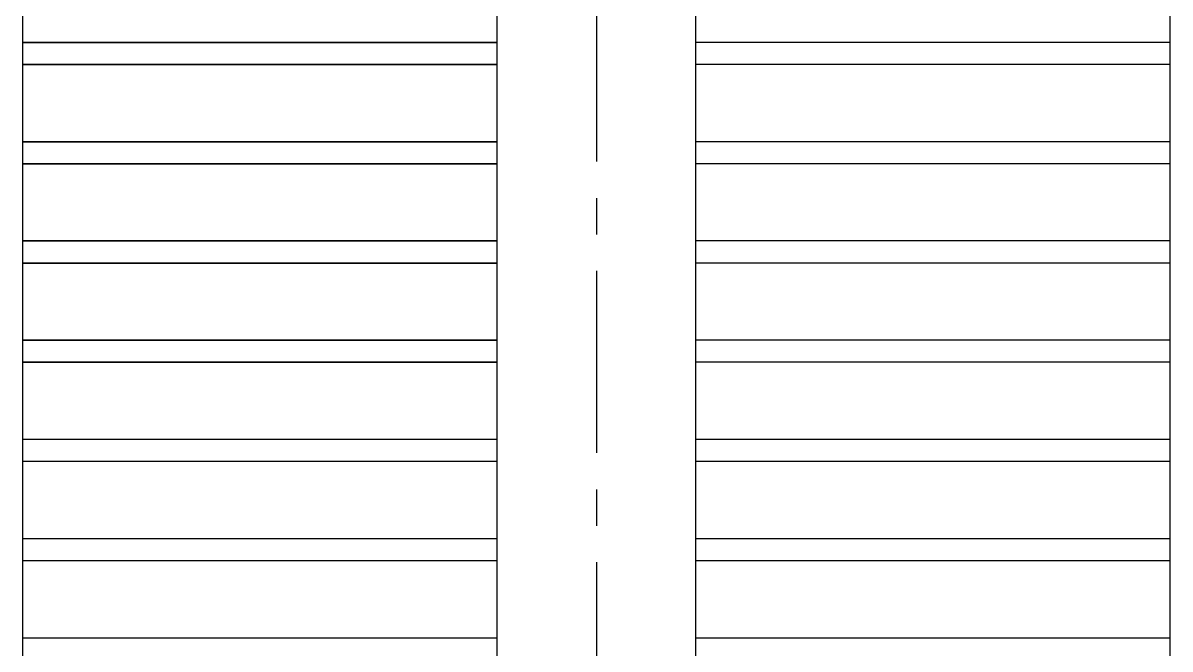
# Model space of a CAD drawing. Header units: millimetres. Extents: x 183355 to 194386, y -190559 to -183233.
# Drawn here: x 184942 to 185462, y -186777 to -186493 of the extents above; entities that cross this region are included whole.
import ezdxf

# ---------------------------------------------------------------- set-up
doc = ezdxf.new("R2010")
doc.units = ezdxf.units.MM
doc.header["$LTSCALE"] = 13
doc.linetypes.add('CENTERX2', pattern=[101.6, 63.5, -12.7, 12.7, -12.7])
doc.layers.add('1', color=4, linetype='Continuous')
doc.layers.add('标注、文本', color=3, linetype='Continuous', lineweight=25)

# ---------------------------------------------------------------- blocks, each defined once
blk = doc.blocks.new('A$C43ED4F5E')
at = {"layer": '1', "color": 1, "linetype": 'CENTERX2', "lineweight": -3, "ltscale": 0.1}
blk.add_line((260, 991.39), (260, 0), dxfattribs=at)
blk.add_line((260, 991.39), (260, 0), dxfattribs=at)
blk.add_line((260, 991.39), (260, 0), dxfattribs=at)
blk.add_line((260, 991.39), (260, 0), dxfattribs=at)
at = {"layer": '1', "ltscale": 5}
for p, q in [((215, 33.71), (215, 948.71)), ((215, 33.71), (215, 948.71)), ((305, 33.71), (305, 948.71)), ((305, 33.71), (305, 948.71)), ((0, 103.71), (0, 923.71)), ((0, 103.71), (0, 923.71)), ((520, 103.71), (520, 923.71)), ((520, 103.71), (520, 923.71)), ((215, 698.71), (0, 698.71)), ((215, 698.71), (0, 698.71)), ((215, 698.71), (0, 698.71)), ((215, 698.71), (0, 698.71)), ((0, 698.71), (215, 698.71)), ((0, 698.71), (215, 698.71)), ((215, 698.71), (0, 698.71)), ((215, 698.71), (0, 698.71)), ((215, 698.71), (0, 698.71)), ((215, 698.71), (0, 698.71)), ((0, 698.71), (215, 698.71)), ((0, 698.71), (215, 698.71)), ((215, 698.71), (0, 698.71)), ((215, 698.71), (0, 698.71)), ((215, 698.71), (0, 698.71)), ((215, 698.71), (0, 698.71)), ((0, 698.71), (215, 698.71)), ((0, 698.71), (215, 698.71)), ((215, 698.71), (0, 698.71)), ((215, 698.71), (0, 698.71)), ((215, 698.71), (0, 698.71)), ((215, 698.71), (0, 698.71)), ((0, 698.71), (215, 698.71)), ((0, 698.71), (215, 698.71)), ((520, 698.71), (305, 698.71)), ((520, 698.71), (305, 698.71)), ((520, 698.71), (305, 698.71)), ((520, 698.71), (305, 698.71)), ((520, 698.71), (305, 698.71)), ((520, 698.71), (305, 698.71)), ((520, 698.71), (305, 698.71)), ((520, 698.71), (305, 698.71)), ((520, 698.71), (305, 698.71)), ((520, 698.71), (305, 698.71)), ((520, 698.71), (305, 698.71)), ((520, 698.71), (305, 698.71)), ((520, 698.71), (305, 698.71)), ((520, 698.71), (305, 698.71)), ((520, 698.71), (305, 698.71)), ((520, 698.71), (305, 698.71)), ((215, 688.71), (0, 688.71)), ((215, 688.71), (0, 688.71)), ((215, 688.71), (0, 688.71)), ((215, 688.71), (0, 688.71)), ((0, 688.71), (215, 688.71)), ((215, 688.71), (0, 688.71)), ((215, 688.71), (0, 688.71)), ((215, 688.71), (0, 688.71)), ((215, 688.71), (0, 688.71)), ((0, 688.71), (215, 688.71)), ((215, 688.71), (0, 688.71)), ((215, 688.71), (0, 688.71)), ((215, 688.71), (0, 688.71)), ((215, 688.71), (0, 688.71)), ((0, 688.71), (215, 688.71)), ((215, 688.71), (0, 688.71)), ((215, 688.71), (0, 688.71)), ((215, 688.71), (0, 688.71)), ((215, 688.71), (0, 688.71)), ((0, 688.71), (215, 688.71)), ((520, 688.71), (305, 688.71)), ((520, 688.71), (305, 688.71)), ((520, 688.71), (305, 688.71)), ((520, 688.71), (305, 688.71)), ((520, 688.71), (305, 688.71)), ((520, 688.71), (305, 688.71)), ((520, 688.71), (305, 688.71)), ((520, 688.71), (305, 688.71)), ((520, 688.71), (305, 688.71)), ((520, 688.71), (305, 688.71)), ((520, 688.71), (305, 688.71)), ((520, 688.71), (305, 688.71)), ((215, 653.71), (0, 653.71)), ((215, 653.71), (0, 653.71)), ((215, 653.71), (0, 653.71)), ((215, 653.71), (0, 653.71)), ((0, 653.71), (215, 653.71)), ((0, 653.71), (215, 653.71)), ((215, 653.71), (0, 653.71)), ((215, 653.71), (0, 653.71)), ((215, 653.71), (0, 653.71)), ((215, 653.71), (0, 653.71)), ((0, 653.71), (215, 653.71)), ((0, 653.71), (215, 653.71)), ((215, 653.71), (0, 653.71)), ((215, 653.71), (0, 653.71)), ((215, 653.71), (0, 653.71)), ((215, 653.71), (0, 653.71)), ((0, 653.71), (215, 653.71)), ((0, 653.71), (215, 653.71)), ((215, 653.71), (0, 653.71)), ((215, 653.71), (0, 653.71)), ((215, 653.71), (0, 653.71)), ((215, 653.71), (0, 653.71)), ((0, 653.71), (215, 653.71)), ((0, 653.71), (215, 653.71)), ((520, 653.71), (305, 653.71)), ((520, 653.71), (305, 653.71)), ((520, 653.71), (305, 653.71)), ((520, 653.71), (305, 653.71)), ((520, 653.71), (305, 653.71)), ((520, 653.71), (305, 653.71)), ((520, 653.71), (305, 653.71)), ((520, 653.71), (305, 653.71)), ((520, 653.71), (305, 653.71)), ((520, 653.71), (305, 653.71)), ((520, 653.71), (305, 653.71)), ((520, 653.71), (305, 653.71)), ((520, 653.71), (305, 653.71)), ((520, 653.71), (305, 653.71)), ((520, 653.71), (305, 653.71)), ((520, 653.71), (305, 653.71)), ((215, 643.71), (0, 643.71)), ((215, 643.71), (0, 643.71)), ((215, 643.71), (0, 643.71)), ((215, 643.71), (0, 643.71)), ((0, 643.71), (215, 643.71)), ((215, 643.71), (0, 643.71)), ((215, 643.71), (0, 643.71)), ((215, 643.71), (0, 643.71)), ((215, 643.71), (0, 643.71)), ((0, 643.71), (215, 643.71)), ((215, 643.71), (0, 643.71)), ((215, 643.71), (0, 643.71)), ((215, 643.71), (0, 643.71)), ((215, 643.71), (0, 643.71)), ((0, 643.71), (215, 643.71)), ((215, 643.71), (0, 643.71)), ((215, 643.71), (0, 643.71)), ((215, 643.71), (0, 643.71)), ((215, 643.71), (0, 643.71)), ((0, 643.71), (215, 643.71)), ((520, 643.71), (305, 643.71)), ((520, 643.71), (305, 643.71)), ((520, 643.71), (305, 643.71)), ((520, 643.71), (305, 643.71)), ((520, 643.71), (305, 643.71)), ((520, 643.71), (305, 643.71)), ((520, 643.71), (305, 643.71)), ((520, 643.71), (305, 643.71)), ((520, 643.71), (305, 643.71)), ((520, 643.71), (305, 643.71)), ((520, 643.71), (305, 643.71)), ((520, 643.71), (305, 643.71)), ((215, 608.71), (0, 608.71)), ((215, 608.71), (0, 608.71)), ((215, 608.71), (0, 608.71)), ((215, 608.71), (0, 608.71)), ((0, 608.71), (215, 608.71)), ((0, 608.71), (215, 608.71)), ((215, 608.71), (0, 608.71)), ((215, 608.71), (0, 608.71)), ((215, 608.71), (0, 608.71)), ((215, 608.71), (0, 608.71)), ((0, 608.71), (215, 608.71)), ((0, 608.71), (215, 608.71)), ((215, 608.71), (0, 608.71)), ((215, 608.71), (0, 608.71)), ((215, 608.71), (0, 608.71)), ((215, 608.71), (0, 608.71)), ((0, 608.71), (215, 608.71)), ((0, 608.71), (215, 608.71)), ((215, 608.71), (0, 608.71)), ((215, 608.71), (0, 608.71)), ((215, 608.71), (0, 608.71)), ((215, 608.71), (0, 608.71)), ((0, 608.71), (215, 608.71)), ((0, 608.71), (215, 608.71)), ((520, 608.71), (305, 608.71)), ((520, 608.71), (305, 608.71)), ((520, 608.71), (305, 608.71)), ((520, 608.71), (305, 608.71)), ((520, 608.71), (305, 608.71)), ((520, 608.71), (305, 608.71)), ((520, 608.71), (305, 608.71)), ((520, 608.71), (305, 608.71)), ((520, 608.71), (305, 608.71)), ((520, 608.71), (305, 608.71)), ((520, 608.71), (305, 608.71)), ((520, 608.71), (305, 608.71)), ((520, 608.71), (305, 608.71)), ((520, 608.71), (305, 608.71)), ((520, 608.71), (305, 608.71)), ((520, 608.71), (305, 608.71)), ((215, 598.71), (0, 598.71)), ((215, 598.71), (0, 598.71)), ((215, 598.71), (0, 598.71)), ((215, 598.71), (0, 598.71)), ((0, 598.71), (215, 598.71)), ((215, 598.71), (0, 598.71)), ((215, 598.71), (0, 598.71)), ((215, 598.71), (0, 598.71)), ((215, 598.71), (0, 598.71)), ((0, 598.71), (215, 598.71)), ((215, 598.71), (0, 598.71)), ((215, 598.71), (0, 598.71)), ((215, 598.71), (0, 598.71)), ((215, 598.71), (0, 598.71)), ((0, 598.71), (215, 598.71)), ((215, 598.71), (0, 598.71)), ((215, 598.71), (0, 598.71)), ((215, 598.71), (0, 598.71)), ((215, 598.71), (0, 598.71)), ((0, 598.71), (215, 598.71)), ((520, 598.71), (305, 598.71)), ((520, 598.71), (305, 598.71)), ((520, 598.71), (305, 598.71)), ((520, 598.71), (305, 598.71)), ((520, 598.71), (305, 598.71)), ((520, 598.71), (305, 598.71)), ((520, 598.71), (305, 598.71)), ((520, 598.71), (305, 598.71)), ((520, 598.71), (305, 598.71)), ((520, 598.71), (305, 598.71)), ((520, 598.71), (305, 598.71)), ((520, 598.71), (305, 598.71)), ((215, 563.71), (0, 563.71)), ((215, 563.71), (0, 563.71)), ((215, 563.71), (0, 563.71)), ((215, 563.71), (0, 563.71)), ((0, 563.71), (215, 563.71)), ((0, 563.71), (215, 563.71)), ((215, 563.71), (0, 563.71)), ((215, 563.71), (0, 563.71)), ((215, 563.71), (0, 563.71)), ((215, 563.71), (0, 563.71)), ((0, 563.71), (215, 563.71)), ((0, 563.71), (215, 563.71)), ((215, 563.71), (0, 563.71)), ((215, 563.71), (0, 563.71)), ((215, 563.71), (0, 563.71)), ((215, 563.71), (0, 563.71)), ((0, 563.71), (215, 563.71)), ((0, 563.71), (215, 563.71)), ((215, 563.71), (0, 563.71)), ((215, 563.71), (0, 563.71)), ((215, 563.71), (0, 563.71)), ((215, 563.71), (0, 563.71)), ((0, 563.71), (215, 563.71)), ((0, 563.71), (215, 563.71)), ((520, 563.71), (305, 563.71)), ((520, 563.71), (305, 563.71)), ((520, 563.71), (305, 563.71)), ((520, 563.71), (305, 563.71)), ((520, 563.71), (305, 563.71)), ((520, 563.71), (305, 563.71)), ((520, 563.71), (305, 563.71)), ((520, 563.71), (305, 563.71)), ((520, 563.71), (305, 563.71)), ((520, 563.71), (305, 563.71)), ((520, 563.71), (305, 563.71)), ((520, 563.71), (305, 563.71)), ((520, 563.71), (305, 563.71)), ((520, 563.71), (305, 563.71)), ((520, 563.71), (305, 563.71)), ((520, 563.71), (305, 563.71)), ((215, 553.71), (0, 553.71)), ((215, 553.71), (0, 553.71)), ((215, 553.71), (0, 553.71)), ((215, 553.71), (0, 553.71)), ((0, 553.71), (215, 553.71)), ((215, 553.71), (0, 553.71)), ((215, 553.71), (0, 553.71)), ((215, 553.71), (0, 553.71)), ((215, 553.71), (0, 553.71)), ((0, 553.71), (215, 553.71)), ((215, 553.71), (0, 553.71)), ((215, 553.71), (0, 553.71)), ((215, 553.71), (0, 553.71)), ((215, 553.71), (0, 553.71)), ((0, 553.71), (215, 553.71)), ((215, 553.71), (0, 553.71)), ((215, 553.71), (0, 553.71)), ((215, 553.71), (0, 553.71)), ((215, 553.71), (0, 553.71)), ((0, 553.71), (215, 553.71)), ((520, 553.71), (305, 553.71)), ((520, 553.71), (305, 553.71)), ((520, 553.71), (305, 553.71)), ((520, 553.71), (305, 553.71)), ((520, 553.71), (305, 553.71)), ((520, 553.71), (305, 553.71)), ((520, 553.71), (305, 553.71)), ((520, 553.71), (305, 553.71)), ((520, 553.71), (305, 553.71)), ((520, 553.71), (305, 553.71)), ((520, 553.71), (305, 553.71)), ((520, 553.71), (305, 553.71)), ((215, 518.71), (0, 518.71)), ((215, 518.71), (0, 518.71)), ((215, 518.71), (0, 518.71)), ((215, 518.71), (0, 518.71)), ((520, 518.71), (305, 518.71)), ((520, 518.71), (305, 518.71)), ((215, 508.71), (0, 508.71)), ((215, 508.71), (0, 508.71)), ((215, 508.71), (0, 508.71)), ((215, 508.71), (0, 508.71)), ((520, 508.71), (305, 508.71)), ((520, 508.71), (305, 508.71)), ((215, 473.71), (0, 473.71)), ((215, 473.71), (0, 473.71)), ((215, 473.71), (0, 473.71)), ((215, 473.71), (0, 473.71)), ((520, 473.71), (305, 473.71)), ((520, 473.71), (305, 473.71)), ((215, 463.71), (0, 463.71)), ((215, 463.71), (0, 463.71)), ((215, 463.71), (0, 463.71)), ((215, 463.71), (0, 463.71)), ((520, 463.71), (305, 463.71)), ((520, 463.71), (305, 463.71)), ((215, 428.71), (0, 428.71)), ((215, 428.71), (0, 428.71)), ((215, 428.71), (0, 428.71)), ((215, 428.71), (0, 428.71)), ((520, 428.71), (305, 428.71)), ((520, 428.71), (305, 428.71))]:
    blk.add_line(p, q, dxfattribs=at)
at = {"layer": '标注、文本', "color": 4, "lineweight": 30}
for p, q in [((215, 33.71), (215, 948.71)), ((215, 33.71), (215, 948.71)), ((305, 33.71), (305, 948.71)), ((305, 33.71), (305, 948.71)), ((0, 103.71), (0, 923.71)), ((0, 103.71), (0, 923.71)), ((520, 103.71), (520, 923.71)), ((520, 103.71), (520, 923.71)), ((215, 698.71), (0, 698.71)), ((215, 698.71), (0, 698.71)), ((215, 698.71), (0, 698.71)), ((215, 698.71), (0, 698.71)), ((0, 698.71), (215, 698.71)), ((0, 698.71), (215, 698.71)), ((215, 698.71), (0, 698.71)), ((215, 698.71), (0, 698.71)), ((215, 698.71), (0, 698.71)), ((215, 698.71), (0, 698.71)), ((0, 698.71), (215, 698.71)), ((0, 698.71), (215, 698.71)), ((215, 698.71), (0, 698.71)), ((215, 698.71), (0, 698.71)), ((215, 698.71), (0, 698.71)), ((215, 698.71), (0, 698.71)), ((0, 698.71), (215, 698.71)), ((0, 698.71), (215, 698.71)), ((215, 698.71), (0, 698.71)), ((215, 698.71), (0, 698.71)), ((215, 698.71), (0, 698.71)), ((215, 698.71), (0, 698.71)), ((0, 698.71), (215, 698.71)), ((0, 698.71), (215, 698.71)), ((520, 698.71), (305, 698.71)), ((520, 698.71), (305, 698.71)), ((520, 698.71), (305, 698.71)), ((520, 698.71), (305, 698.71)), ((520, 698.71), (305, 698.71)), ((520, 698.71), (305, 698.71)), ((520, 698.71), (305, 698.71)), ((520, 698.71), (305, 698.71)), ((520, 698.71), (305, 698.71)), ((520, 698.71), (305, 698.71)), ((520, 698.71), (305, 698.71)), ((520, 698.71), (305, 698.71)), ((520, 698.71), (305, 698.71)), ((520, 698.71), (305, 698.71)), ((520, 698.71), (305, 698.71)), ((520, 698.71), (305, 698.71)), ((215, 688.71), (0, 688.71)), ((215, 688.71), (0, 688.71)), ((215, 688.71), (0, 688.71)), ((215, 688.71), (0, 688.71)), ((0, 688.71), (215, 688.71)), ((215, 688.71), (0, 688.71)), ((215, 688.71), (0, 688.71)), ((215, 688.71), (0, 688.71)), ((215, 688.71), (0, 688.71)), ((0, 688.71), (215, 688.71)), ((215, 688.71), (0, 688.71)), ((215, 688.71), (0, 688.71)), ((215, 688.71), (0, 688.71)), ((215, 688.71), (0, 688.71)), ((0, 688.71), (215, 688.71)), ((215, 688.71), (0, 688.71)), ((215, 688.71), (0, 688.71)), ((215, 688.71), (0, 688.71)), ((215, 688.71), (0, 688.71)), ((0, 688.71), (215, 688.71)), ((520, 688.71), (305, 688.71)), ((520, 688.71), (305, 688.71)), ((520, 688.71), (305, 688.71)), ((520, 688.71), (305, 688.71)), ((520, 688.71), (305, 688.71)), ((520, 688.71), (305, 688.71)), ((520, 688.71), (305, 688.71)), ((520, 688.71), (305, 688.71)), ((520, 688.71), (305, 688.71)), ((520, 688.71), (305, 688.71)), ((520, 688.71), (305, 688.71)), ((520, 688.71), (305, 688.71)), ((215, 653.71), (0, 653.71)), ((215, 653.71), (0, 653.71)), ((215, 653.71), (0, 653.71)), ((215, 653.71), (0, 653.71)), ((0, 653.71), (215, 653.71)), ((0, 653.71), (215, 653.71)), ((215, 653.71), (0, 653.71)), ((215, 653.71), (0, 653.71)), ((215, 653.71), (0, 653.71)), ((215, 653.71), (0, 653.71)), ((0, 653.71), (215, 653.71)), ((0, 653.71), (215, 653.71)), ((215, 653.71), (0, 653.71)), ((215, 653.71), (0, 653.71)), ((215, 653.71), (0, 653.71)), ((215, 653.71), (0, 653.71)), ((0, 653.71), (215, 653.71)), ((0, 653.71), (215, 653.71)), ((215, 653.71), (0, 653.71)), ((215, 653.71), (0, 653.71)), ((215, 653.71), (0, 653.71)), ((215, 653.71), (0, 653.71)), ((0, 653.71), (215, 653.71)), ((0, 653.71), (215, 653.71)), ((520, 653.71), (305, 653.71)), ((520, 653.71), (305, 653.71)), ((520, 653.71), (305, 653.71)), ((520, 653.71), (305, 653.71)), ((520, 653.71), (305, 653.71)), ((520, 653.71), (305, 653.71)), ((520, 653.71), (305, 653.71)), ((520, 653.71), (305, 653.71)), ((520, 653.71), (305, 653.71)), ((520, 653.71), (305, 653.71)), ((520, 653.71), (305, 653.71)), ((520, 653.71), (305, 653.71)), ((520, 653.71), (305, 653.71)), ((520, 653.71), (305, 653.71)), ((520, 653.71), (305, 653.71)), ((520, 653.71), (305, 653.71)), ((215, 643.71), (0, 643.71)), ((215, 643.71), (0, 643.71)), ((215, 643.71), (0, 643.71)), ((215, 643.71), (0, 643.71)), ((0, 643.71), (215, 643.71)), ((215, 643.71), (0, 643.71)), ((215, 643.71), (0, 643.71)), ((215, 643.71), (0, 643.71)), ((215, 643.71), (0, 643.71)), ((0, 643.71), (215, 643.71)), ((215, 643.71), (0, 643.71)), ((215, 643.71), (0, 643.71)), ((215, 643.71), (0, 643.71)), ((215, 643.71), (0, 643.71)), ((0, 643.71), (215, 643.71)), ((215, 643.71), (0, 643.71)), ((215, 643.71), (0, 643.71)), ((215, 643.71), (0, 643.71)), ((215, 643.71), (0, 643.71)), ((0, 643.71), (215, 643.71)), ((520, 643.71), (305, 643.71)), ((520, 643.71), (305, 643.71)), ((520, 643.71), (305, 643.71)), ((520, 643.71), (305, 643.71)), ((520, 643.71), (305, 643.71)), ((520, 643.71), (305, 643.71)), ((520, 643.71), (305, 643.71)), ((520, 643.71), (305, 643.71)), ((520, 643.71), (305, 643.71)), ((520, 643.71), (305, 643.71)), ((520, 643.71), (305, 643.71)), ((520, 643.71), (305, 643.71)), ((215, 608.71), (0, 608.71)), ((215, 608.71), (0, 608.71)), ((215, 608.71), (0, 608.71)), ((215, 608.71), (0, 608.71)), ((0, 608.71), (215, 608.71)), ((0, 608.71), (215, 608.71)), ((215, 608.71), (0, 608.71)), ((215, 608.71), (0, 608.71)), ((215, 608.71), (0, 608.71)), ((215, 608.71), (0, 608.71)), ((0, 608.71), (215, 608.71)), ((0, 608.71), (215, 608.71)), ((215, 608.71), (0, 608.71)), ((215, 608.71), (0, 608.71)), ((215, 608.71), (0, 608.71)), ((215, 608.71), (0, 608.71)), ((0, 608.71), (215, 608.71)), ((0, 608.71), (215, 608.71)), ((215, 608.71), (0, 608.71)), ((215, 608.71), (0, 608.71)), ((215, 608.71), (0, 608.71)), ((215, 608.71), (0, 608.71)), ((0, 608.71), (215, 608.71)), ((0, 608.71), (215, 608.71)), ((520, 608.71), (305, 608.71)), ((520, 608.71), (305, 608.71)), ((520, 608.71), (305, 608.71)), ((520, 608.71), (305, 608.71)), ((520, 608.71), (305, 608.71)), ((520, 608.71), (305, 608.71)), ((520, 608.71), (305, 608.71)), ((520, 608.71), (305, 608.71)), ((520, 608.71), (305, 608.71)), ((520, 608.71), (305, 608.71)), ((520, 608.71), (305, 608.71)), ((520, 608.71), (305, 608.71)), ((520, 608.71), (305, 608.71)), ((520, 608.71), (305, 608.71)), ((520, 608.71), (305, 608.71)), ((520, 608.71), (305, 608.71)), ((215, 598.71), (0, 598.71)), ((215, 598.71), (0, 598.71)), ((215, 598.71), (0, 598.71)), ((215, 598.71), (0, 598.71)), ((0, 598.71), (215, 598.71)), ((215, 598.71), (0, 598.71)), ((215, 598.71), (0, 598.71)), ((215, 598.71), (0, 598.71)), ((215, 598.71), (0, 598.71)), ((0, 598.71), (215, 598.71)), ((215, 598.71), (0, 598.71)), ((215, 598.71), (0, 598.71)), ((215, 598.71), (0, 598.71)), ((215, 598.71), (0, 598.71)), ((0, 598.71), (215, 598.71)), ((215, 598.71), (0, 598.71)), ((215, 598.71), (0, 598.71)), ((215, 598.71), (0, 598.71)), ((215, 598.71), (0, 598.71)), ((0, 598.71), (215, 598.71)), ((520, 598.71), (305, 598.71)), ((520, 598.71), (305, 598.71)), ((520, 598.71), (305, 598.71)), ((520, 598.71), (305, 598.71)), ((520, 598.71), (305, 598.71)), ((520, 598.71), (305, 598.71)), ((520, 598.71), (305, 598.71)), ((520, 598.71), (305, 598.71)), ((520, 598.71), (305, 598.71)), ((520, 598.71), (305, 598.71)), ((520, 598.71), (305, 598.71)), ((520, 598.71), (305, 598.71)), ((215, 563.71), (0, 563.71)), ((215, 563.71), (0, 563.71)), ((215, 563.71), (0, 563.71)), ((215, 563.71), (0, 563.71)), ((0, 563.71), (215, 563.71)), ((0, 563.71), (215, 563.71)), ((215, 563.71), (0, 563.71)), ((215, 563.71), (0, 563.71)), ((215, 563.71), (0, 563.71)), ((215, 563.71), (0, 563.71)), ((0, 563.71), (215, 563.71)), ((0, 563.71), (215, 563.71)), ((215, 563.71), (0, 563.71)), ((215, 563.71), (0, 563.71)), ((215, 563.71), (0, 563.71)), ((215, 563.71), (0, 563.71)), ((0, 563.71), (215, 563.71)), ((0, 563.71), (215, 563.71)), ((215, 563.71), (0, 563.71)), ((215, 563.71), (0, 563.71)), ((215, 563.71), (0, 563.71)), ((215, 563.71), (0, 563.71)), ((0, 563.71), (215, 563.71)), ((0, 563.71), (215, 563.71)), ((520, 563.71), (305, 563.71)), ((520, 563.71), (305, 563.71)), ((520, 563.71), (305, 563.71)), ((520, 563.71), (305, 563.71)), ((520, 563.71), (305, 563.71)), ((520, 563.71), (305, 563.71)), ((520, 563.71), (305, 563.71)), ((520, 563.71), (305, 563.71)), ((520, 563.71), (305, 563.71)), ((520, 563.71), (305, 563.71)), ((520, 563.71), (305, 563.71)), ((520, 563.71), (305, 563.71)), ((520, 563.71), (305, 563.71)), ((520, 563.71), (305, 563.71)), ((520, 563.71), (305, 563.71)), ((520, 563.71), (305, 563.71)), ((215, 553.71), (0, 553.71)), ((215, 553.71), (0, 553.71)), ((215, 553.71), (0, 553.71)), ((215, 553.71), (0, 553.71)), ((0, 553.71), (215, 553.71)), ((215, 553.71), (0, 553.71)), ((215, 553.71), (0, 553.71)), ((215, 553.71), (0, 553.71)), ((215, 553.71), (0, 553.71)), ((0, 553.71), (215, 553.71)), ((215, 553.71), (0, 553.71)), ((215, 553.71), (0, 553.71)), ((215, 553.71), (0, 553.71)), ((215, 553.71), (0, 553.71)), ((0, 553.71), (215, 553.71)), ((215, 553.71), (0, 553.71)), ((215, 553.71), (0, 553.71)), ((215, 553.71), (0, 553.71)), ((215, 553.71), (0, 553.71)), ((0, 553.71), (215, 553.71)), ((520, 553.71), (305, 553.71)), ((520, 553.71), (305, 553.71)), ((520, 553.71), (305, 553.71)), ((520, 553.71), (305, 553.71)), ((520, 553.71), (305, 553.71)), ((520, 553.71), (305, 553.71)), ((520, 553.71), (305, 553.71)), ((520, 553.71), (305, 553.71)), ((520, 553.71), (305, 553.71)), ((520, 553.71), (305, 553.71)), ((520, 553.71), (305, 553.71)), ((520, 553.71), (305, 553.71)), ((215, 518.71), (0, 518.71)), ((215, 518.71), (0, 518.71)), ((215, 518.71), (0, 518.71)), ((215, 518.71), (0, 518.71)), ((520, 518.71), (305, 518.71)), ((520, 518.71), (305, 518.71)), ((215, 508.71), (0, 508.71)), ((215, 508.71), (0, 508.71)), ((215, 508.71), (0, 508.71)), ((215, 508.71), (0, 508.71)), ((520, 508.71), (305, 508.71)), ((520, 508.71), (305, 508.71)), ((215, 473.71), (0, 473.71)), ((215, 473.71), (0, 473.71)), ((215, 473.71), (0, 473.71)), ((215, 473.71), (0, 473.71)), ((520, 473.71), (305, 473.71)), ((520, 473.71), (305, 473.71)), ((215, 463.71), (0, 463.71)), ((215, 463.71), (0, 463.71)), ((215, 463.71), (0, 463.71)), ((215, 463.71), (0, 463.71)), ((520, 463.71), (305, 463.71)), ((520, 463.71), (305, 463.71)), ((215, 428.71), (0, 428.71)), ((215, 428.71), (0, 428.71)), ((215, 428.71), (0, 428.71)), ((215, 428.71), (0, 428.71)), ((520, 428.71), (305, 428.71)), ((520, 428.71), (305, 428.71))]:
    blk.add_line(p, q, dxfattribs=at)

msp = doc.modelspace()

# ---------------------------------------------------------------- block references
at = {"layer": '标注、文本'}
msp.add_blockref('A$C43ED4F5E', (184942.215, -187200.597), dxfattribs=at)

doc.saveas('drawing.dxf')
